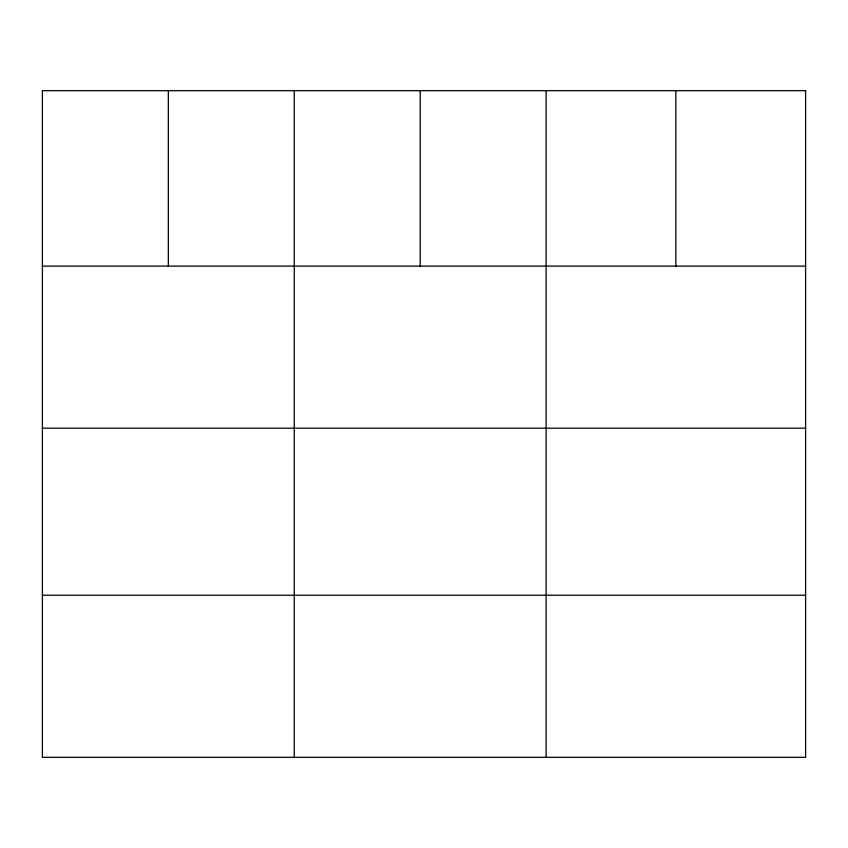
<?xml version="1.0" encoding="UTF-8"?>
<svg xmlns="http://www.w3.org/2000/svg" width="848" height="848" viewBox="0 0 848 848"><rect width="100%" height="100%" fill="white"/><g stroke="black" fill="none" stroke-linecap="round" stroke-linejoin="round"><path stroke-width="1.27" d="M42.4 266.102L805.6 266.102M42.4 428.208L805.6 428.208M42.4 595.222L805.6 595.222M675.856 90.672L675.856 266.102M546.112 90.672L546.112 757.328M420.184 90.672L420.184 266.102M294.256 90.672L294.256 757.328M168.328 90.672L168.328 266.102M805.6 90.672L42.4 90.672L42.4 757.328L805.6 757.328L805.6 90.672"/></g></svg>
